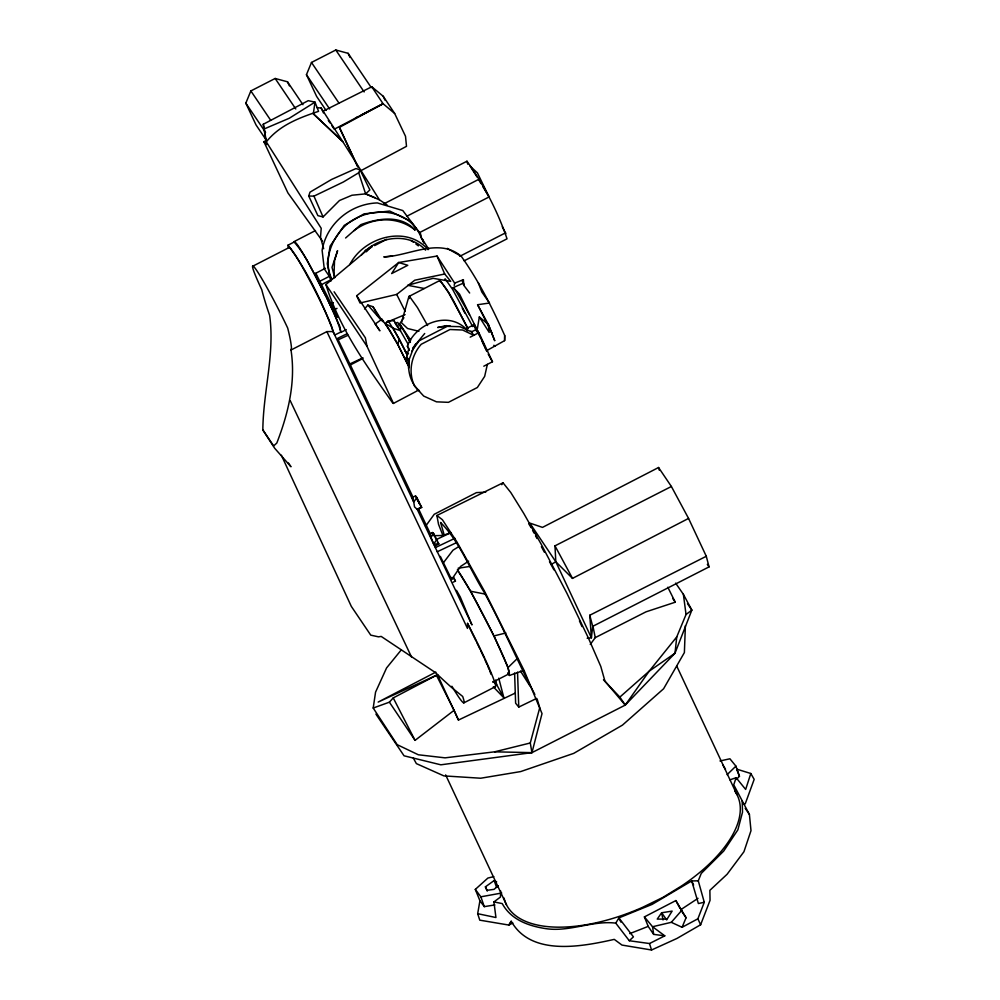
<?xml version="1.0" encoding="UTF-8"?>
<svg xmlns="http://www.w3.org/2000/svg" width="1000" height="1000" viewBox="0 0 1000 1000"><rect width="100%" height="100%" fill="white"/><g stroke="black" fill="none" stroke-linecap="round" stroke-linejoin="round"><path stroke-width="1.5" d="M476.1 641.1A59.625 3.925 62.8 0 0 472.475 633.812L467.525 623.375L467.475 628.413L326.875 331.613L291 350.012C295.938 381.875 288.3 413.438 276.8 443.05L273.65 445.938L262.838 429.925C263.15 391.675 275.012 353.512 269.613 315.312A49.225 7.075 71.3 0 1 261.762 289.688A48.062 3.162 62.8 0 1 256.825 270.65A48.062 3.162 62.8 0 1 287.688 328.05A49.275 7.088 71.3 0 1 291.462 347.638L291 350.012M486.463 350.763L504.613 340.637L504.688 335.462C492.425 307.95 478.75 281 461.287 256.312C439.087 237.15 408.825 256.188 383.812 256.925L392.5 255.938M685.387 625.662L684.388 652.562L663.6 688.763L622.463 725.113L573.737 753.363L520.737 771.562L480.7 778.225L443.875 775.888L416.375 763.612L413.375 758.175M500.712 891.038L500.425 897.062L493.913 901.925L495.938 917.525L477.675 913.688L479.925 900.763L475.312 889.4L487.9 878.05L493.825 876.612M419.487 391.05C410.525 383.188 407.1 370.838 409.237 359.275L413.025 349.3L419.2 340.737L447.175 326.362L459.837 326.662L471.525 331.887L476.575 329.312L479.175 334.85M408.55 368.488L409.212 359.375L409.338 360.788L406.662 356.763L408.875 348.512L407.362 346.2C415.675 323.312 448.85 310.038 467.025 329.925M675.65 583.138L683.375 594.325L686.038 614.487L676.75 636.925L674.987 653.238L625.25 705.1L531.95 752.638L440.838 764.812L404.05 755.8L375.925 714.125M589.775 615.25L591.388 637.788L555.812 561.763L529.8 523.075L542.5 527.388L658.562 467.512L671.388 486.488L688.562 518.425L706.287 556.275L589.775 615.25L592.712 626.35L591.388 637.788L587.163 638.225M387.038 204.9L379.425 199.838L342.713 141.537L313.325 113.787L315 102.137L308.225 100.675L263.263 124.275L266.5 144.525L263.888 141.688L266.637 140.275M537.188 699.175L539.75 707.712L530.275 742.987L494.613 751.825L445.075 757.85L418.338 754.775L397.175 744.663L373.2 708.037L375.562 692.138L386.575 667.938L401.262 649.9M483.862 344.787L477.163 329.975L479.325 316.95L488.338 324.475L494.688 340.588L488.338 324.475L477.587 304.725L489.513 303.012L481.825 292L478.363 282.913M408.4 344.7L400.363 330.637L400.913 327.362L397.738 322.488L394.787 323.075M435.2 537.487L436.388 539.513M454.225 285.4L454.65 283.113L437.038 256.05L398.7 262.525L356.675 295.75L360.025 303.012L396.7 294.425L414.762 280.212L444.7 274L450.737 281.375L433.088 278.312L407.725 285.287L424.225 288.488M439.6 281.438L439.8 280.487C451.863 294.363 458.963 312.3 467.725 328.462M487.375 364.363L484.663 376.388L477.35 387.512L448.438 402.337L436.488 401.838L423.725 396.087L414.625 386.188C407.887 372.337 411.175 355.588 421.238 344.263L449.975 329.513L462.6 330.012L473.775 335.312L471.037 331.15M408.812 366.688L397.812 344.475L399.188 338.8L388.25 320.838L385.4 323.55L397.812 344.475L409.237 367.312M494.613 751.825L531.95 752.638L542.025 713.6L524.113 670.5L484.637 591.462L456.85 541.838L442.388 519.712L436.887 515.487L503.025 482.8L510.8 492.537L523.763 513.438L541.087 543.987L566.925 593.3L588.362 637.95L600.775 666.388L604.938 681.125L625.25 705.1L649.175 671.188L676.75 636.925M439.8 280.487L408.9 296.5L401.413 322.7L407.55 328.488L418.9 331.312M736.35 779.463L739.45 776.287L736.6 769.1L750.812 773.5L745.662 789.438L736.112 777.7L729.912 779.862M308.738 196.025L309.988 192.175L331.538 179.475L355.913 168.588L360 169.7L369.875 189.938L365.625 193.863L351.975 195.238L339.475 200.512L323.062 216.938L317.887 215.65L308.738 196.025L313.95 196.137L343.363 182L358.688 172.775L360 169.7M736.112 777.7L733.75 784.825L749.412 814.488L751 830.65L743.938 851.737L727.1 874.262L709.875 890.325L710.05 900.325L700.625 924.762L676.938 938.45L651.538 950L621.975 945.075L614.263 939.375C581.825 946.675 531.213 956.462 511.388 921.475L508.85 925.062L479.775 920.163L477.675 913.688M682.075 927.3L686.062 917.75L675.863 900.575L644.4 916.9L652.562 926.725L671.3 922.325L682.075 927.3L697.875 918.812L704.275 902.275L698.275 880.812L701.237 873.45L723.7 851.062L737.875 829.837L742.513 812.2L742.188 800.688M266.337 140.2L256.038 124.95L245.825 103.162L250.863 90.938L275.163 78.475L287.488 81.8L302.95 104.675M326.1 110.463L316.663 96.475L306.45 74.7L311.488 62.462L335.788 50L348.113 53.325L371.3 87.638M504.613 340.637L504.688 335.462M444.65 279.762L445.112 278.8L452.688 289.525L472.7 326.575M411.775 351.4L415.662 344.025M511.175 921.075L508.85 925.062L512.85 923.025M493.913 901.925L502.225 903.587C511.037 919.688 528.225 925.863 545.375 928.575C569.3 932.375 592.362 920.212 615.775 923.138L618.875 917.913L652.087 904.4L691.712 880.95L698.275 880.812M501.788 484.7L503.025 482.8M440.35 556.388L451.65 579.487L460.6 566.425L468.65 561.163M349.825 264.562C363.713 237.075 406.625 224.45 428.088 249.7M399.588 323.913L403.913 317.712M436.825 539.538L433.675 544.025L434.988 545.988L438.812 543.925L433.65 533.538L432.6 532.55L429.513 533.6L433.675 544.025L438.812 543.925L437.425 542.362M430.8 537.575L433.65 533.538L429.513 533.6L430.788 535.938M289.113 247.85A48.062 3.162 62.8 0 1 290.287 247.987L295.387 255.15A48.062 3.162 62.8 0 1 331.85 327.088L333.05 331.512L413.75 502.05L412.175 497.413L415.525 495.962L416.912 497.612L413.75 502.05L414.538 506.912L417.262 509.412L471.962 624.925L460.262 596.962L456.463 590.325M425.525 526.3L434.225 514.288L476.463 492.612L485.737 492.163M590.262 644.45L595.262 637.625L646 611.838L675.263 602.2L667.825 587.25M412.65 348.125L424.7 333.5M443.537 562.575L452.987 550.2L458.475 546.8M361.375 255.075C376.613 236.675 408.462 231.325 425.575 250.15M364.562 308.95L367.863 305.075L372.987 306.688L381.938 320.425M671.3 922.325L681.838 910.263M373.2 708.037L389.387 702.175L393.237 697.913L437.463 674.737L458.462 720.05L515.138 693.138M366.362 251.788L371.763 246.2L325.925 284.538C339.338 328.288 366.525 365.725 392.5 402.7L393.462 403.413L418.625 390.112L417.25 389.988M266.3 141.888C279.475 125.25 299.175 117.788 318.562 111.35L315 102.137L289.312 118.238L264.288 128.9L266.3 141.888L321.213 228.312L320.513 237.275L323.663 248.75M523.55 670.525L509.425 675.462L508.038 667.55L517.587 658.275M727.1 774.675L735.913 766.137L729.912 758.787L719.975 760.962M615.775 923.138L629.288 940.738L633.425 936.862L618.875 917.913L620.9 922.113M625.25 705.1L619.862 697.087L649.175 671.188L674.987 653.238L691.85 610.112L683.375 594.325M345.6 238L360.788 224.675C378.363 218.15 401.175 214.5 415.15 230.15C397.5 215.637 371.613 217.037 353.9 230.725M469.663 293.012L463.787 285.325L463.375 279.675L462.188 280.688L463.587 284.438M498.3 885.75L494.05 889.35L487.062 890.337L485.4 886.85L494.175 880.525L496.675 881.9M389.387 702.175L415.062 740.362L454.087 710.312L436.625 675.65M686.038 614.487L691.85 610.112L687.513 603.675M375.05 324.125L381.925 319.262L390.2 331.037L397.812 344.475M698.025 898.325L680.7 909.725L686.062 917.75M419.9 507.825L417.262 509.412L421.7 507.475L416.912 497.612M551.15 564.5L555.812 561.763L554.975 545.85L671.388 486.488M359.837 171.25L406.5 146.325L405.513 136.3L394.65 113.45L383.088 103.737L339.487 127.338L357.875 167L339.525 127.912M365.175 250.55L371.925 247.025M374.625 245.613L386.763 239.262M322.9 111.263L371.763 86.775L383.088 103.737L334.25 129.213L331.7 125.45M315.812 273.263L337.762 317.137L331.613 307.887L316.925 278.05L315.812 273.263L325.387 268.275M321.05 284.875L330.6 279.913L327.287 263.7L330.112 246.1L344.237 225.375L364.025 213.888L389.675 211.05L410.3 221.062L420.5 233.637L421.863 239.55M330.65 304.05L333.387 302.638M347.25 333.65L337.475 338.425L350.363 364.963L362.75 358.55M435.85 672.113L378.162 702.075L437.463 674.737M315.487 230.562L293.863 241.737C308.038 257.337 315.562 278.55 326.312 296.712M288.163 247.237L288.012 245.188L294.538 241.825L296.125 243.137A47.838 3.137 62.8 0 1 307.15 260.55M555.812 561.763L572.5 578.387L688.562 518.425M355.45 117.975L358.212 116.55M360.975 115.125L383.088 103.737M492.837 682.163L509.162 673.763M252.925 266.112L289.438 247.4M383.938 203.812L466.962 161.225C483.963 184.925 497.65 211.275 507.038 238.812L464.137 260.825M407.137 216.088L479.1 179.175M319.938 281.163L329.538 276.25M419.65 232.537L489.087 196.95L477.438 172.9L470.037 166.112M459.825 256.288L505.487 232.875M346.262 329.65L340.838 332.413L339.85 326.525L326.975 298.025M483.8 366.2L492.475 361.75L478.862 332.7L473.6 324.9L465.875 328.862L467.663 330.775M470.188 337.15L478.862 332.7M463.787 702.9L495.375 686.675M592.712 626.35L709.05 566.888L706.287 556.275M629.288 940.738L649.5 943.538L664.788 935.837L652.562 926.725L653.662 934.375L664.788 935.837M514.6 672.987L515.625 703.2L518.763 707.075L536.65 698.413M334.225 309.713L337.013 308.375M450.7 532.638L443.05 535.475L434.275 535.688M437.025 539.237L451.05 532.587M435.288 547.625L454.925 538.3M437.225 551.775L456.725 542.525M453.088 582.212L455.438 581.112L453.55 577.087M349.775 363.975L362.975 357.825M338.25 339.775L348.113 335.238M386.637 322.362L405.075 314.6M454.65 283.113L463.375 279.675M629.775 933.625L648.2 926.388L653.662 934.375M457.388 569.725L470.662 591.263L493.988 635.938L505.825 632.975M704.275 902.275L698.375 903.538L691.712 880.95L693.6 885.088M446.512 325.613L437.675 327.488L450 325.7M475.312 889.4L480.863 896.812L501.737 893.025M452.675 287.938L453.488 287.8L456 291.038L469.475 314.713M479.925 900.763L484.275 906.637L494.875 904.925M458.088 568.237L469.963 566.425M388.25 320.838L394.1 320.688L400.363 330.637L393.263 328.275L385.4 323.55M326.875 331.613L333.05 331.512M398.387 324.762L400.375 324.95L410.725 340.175M317.05 107.638L321.163 108.05L342.713 141.537L313.325 113.787M742.95 803.475L745.212 803.875L754.175 779.362L750.812 773.5M470.662 591.263L485.438 594.15M392.425 320.112L394.1 320.688M358.688 172.775L365.625 193.863L375.175 197.738M365.625 193.863L379.425 199.838M493.812 345.325L495.175 345.988M288.012 245.188C307.875 271.5 322.625 303.025 334.2 333.988L335.288 334.738L340.9 332C333.35 306.737 319.413 283.712 307.125 260.475M447.25 248.375L461.287 256.312M421.7 507.475L418.525 502.3M281.35 455.2L351.325 606.4L370.75 635.138L378.462 636.838L381.188 636.425L435.6 672.7A72.375 6.737 46.2 0 0 452.45 688.188L462.675 696.45A64.837 4.275 62.8 0 1 451.9 686.25M410.925 240.375L413.413 242.2M415.9 244.037L418.4 245.863M409.363 296.225L417.463 307.587L427.587 325.513M371.763 86.775L383.2 96.25L394.65 113.45M393.263 328.275L405.275 351.112L408.5 353.888M493.088 681.538L496.637 684.587L503.875 697.825L493.288 686.825M440.688 281.325L448.562 292.638L468.088 328.575M403.963 356.95L409.162 362.238L406.662 356.763M603.475 679.837L619.862 697.087M367.863 305.075L381.6 320.688M410.438 342.125L400.375 324.95M322.512 241.175L287.9 192.887L263.888 141.688M416.287 228.475L402.8 210.55L377.337 202.925C350.487 203.825 326.712 223.625 322.113 250.287L324.275 268.85L330.887 278.637M395.575 324.15L400.363 330.637M507.638 672.95L509.425 675.462M666.725 919.95L661.637 912.775L657.25 919.087L667.087 919.125L672.125 911.1L661.637 912.775L663.037 919.938M375.7 324.775L379.875 330.825L356.675 295.75M672.638 598.35L675.263 602.2M745.188 808.263L749.412 814.488M334.1 291.788L365.35 337.788L367 346.312L393.462 403.413M707.337 564.35L709.05 566.888M335.788 50L364.137 91.938M311.488 62.462L338.975 103.125M306.45 74.7L329.65 109M492.475 361.75L488.237 354.212M328.312 120.425L330.012 122.938M275.163 78.475L295.775 108.963M250.863 90.938L270.613 120.162M245.825 103.162L265.587 132.387M288.438 463L290.975 466.763L274.65 448.212L262.838 429.925M470.8 167.25L477.013 176.962M325.925 284.538L367 346.312M453.387 577.938L455.438 581.112M479.325 316.95L489.2 332.375L488.338 324.475M423.225 241.612L422.275 239.088L428.713 249.15M722.85 765.05L725.512 769.225M520.487 671.075L529.975 686.025M528.688 523.675L531.112 527.638M421.45 238.175C409.837 207.35 369.225 205.225 346.45 224.688C331.737 237.95 322.425 260.613 331.975 279.312M478.625 179.638L481.037 183.625M482.65 186.3L489.087 196.95M554.975 545.85L572.5 578.387M532.587 530.35L534.05 533.075M535.525 535.8L537 538.525M541.4 546.688L544.338 552.137M549.487 561.675L553.9 569.837M372.987 306.688L378.038 316.087M477.587 304.725L491.7 332.537M462.275 308.163L464.938 313.188M675.863 900.575L680.013 908.413M534.85 694.463C516.95 660.588 502.3 625.1 483.713 591.55C469.462 568.6 459.812 541.938 440.575 522.463L444.237 535.112M399.188 338.8L407.287 354.95M502.3 226.762L505.9 233.663M412.175 497.413L413.537 500.037M393.237 697.913L415.062 740.362M477.163 329.975L459.55 294.137L453.225 287.625L463.5 283.075L463.787 285.325M396.7 294.425L405.188 311.388M474.288 324.188L481.112 338.625M321.163 108.05L323.488 112.925M405.275 351.112L406.575 353.85M406.925 335.525L410.175 342.388M350.363 364.963L413.137 497.475M418.375 508.525L429.5 532.013M290.188 400.575L411.575 657.138M383.2 96.25L385.087 100.25M676.75 666.112L736.912 794.55M348.113 53.325L350.025 57.413M482.413 341.763L486.95 351.45M473.6 324.9L476.838 331.812M287.488 81.8L289.4 85.887M407.362 346.2L409.325 350.387M445.65 774.912L506.475 904.762M697.875 918.812L700.625 924.762M415.525 495.962L417.875 501.087M579.438 620.887L582 626.575M381.925 319.262L383.013 321.7M454.087 710.312L458.462 720.05M493.988 635.938L508.038 667.55M432.6 532.55L434.075 535.9M482.325 341.4L484.162 345.562M485.4 886.85L487.262 891.087M313.95 196.137L323.062 216.938M484.387 345.988L485.95 349.562M437.038 256.05L444.7 274M644.4 916.9L648.2 926.388M422.275 239.088L423.95 243.275M442.863 535.312L438.525 524.312L436.887 515.487M330.562 279.9L330.975 281.062M735.913 766.137L739.45 776.287M494.175 880.525L496.575 887.412M480.863 896.812L484.275 906.637M649.5 943.538L651.538 950M450.962 577.325L451.65 579.487M498.75 678.175L503.875 697.825M658.562 467.512L659.25 470.163M466.962 161.225L467.738 164.2M334.663 277.663L332.013 267.288L337.575 250.662L334.538 260.587L333.988 274.538L334.725 277.538M263.263 124.275L264.288 128.9M592.825 625.675L595.262 637.625M495.712 680.025L496.637 684.587M530.275 742.987L531.95 752.638M408.9 296.5L409.212 298.575M517.537 672.163L518.763 707.075M734.663 790.913A127.737 60.95 -25.1 0 1 681.5 885.987L662.862 897.425L642.8 907.225A127.737 60.95 -25.1 0 1 504.062 898.05M467.525 623.375A64.837 4.275 62.8 0 1 494.725 686.675M476.675 642.288A59.625 3.925 62.8 0 1 479.963 649.1M480.588 650.425A59.625 3.925 62.8 0 1 484.113 657.987M484.762 659.412A59.625 3.925 62.8 0 1 487.15 664.8M487.7 666.05A59.625 3.925 62.8 0 1 489.188 669.587M489.625 670.675A59.625 3.925 62.8 0 1 491.075 674.375M457.925 570.875A59.625 3.925 62.8 0 1 492.388 632.987A59.625 3.925 62.8 0 1 508.263 673.5M398.7 262.525L391.65 273.575L407.775 265.3L398.7 262.525M419.237 502.875L417.975 500.462L419.237 502.875"/></g></svg>
